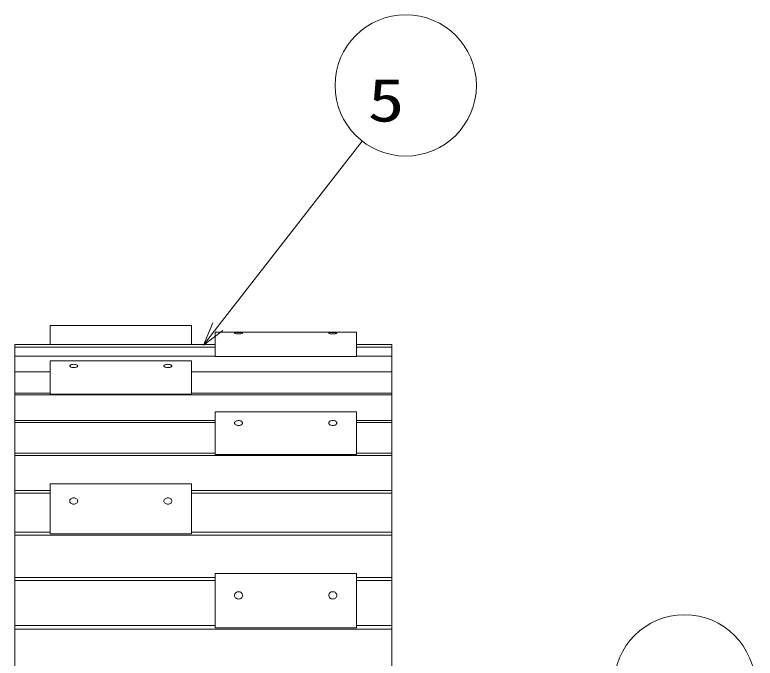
# Model space of a CAD drawing. Units: millimetres on the paper. Extents: x 0 to 420, y -594 to 297.
# Drawn here: x 176.09 to 202.28, y 186.7 to 209.47 of the extents above; entities that cross this region are included whole.
import ezdxf
from ezdxf.enums import TextEntityAlignment as Align

# ---------------------------------------------------------------- set-up
doc = ezdxf.new("R2010")
doc.units = ezdxf.units.MM
doc.layers.add('2D', color=7, linetype='Continuous', lineweight=13)
doc.layers.add('AM_5', color=7, linetype='Continuous', lineweight=13)
doc.styles.add('ＭＳ ゴシック', font='')
doc.styles.get('ＭＳ ゴシック').set_extended_font_data('MS Gothic')

msp = doc.modelspace()

# ---------------------------------------------------------------- linework, layer by layer
at = {"layer": '2D'}
for p, q in [((177.336, 198.465), (177.336, 197.798)), ((177.336, 198.465), (182.336, 198.465)), ((182.336, 198.465), (182.336, 197.798)), ((183.169, 198.232), (183.169, 197.371)), ((183.169, 198.232), (188.169, 198.232)), ((183.863, 198.204), (183.861, 198.199)), ((183.861, 198.199), (183.863, 198.194)), ((183.871, 198.209), (183.863, 198.204)), ((183.863, 198.194), (183.871, 198.19)), ((183.885, 198.214), (183.871, 198.209)), ((183.871, 198.19), (183.885, 198.185)), ((183.902, 198.217), (183.885, 198.214)), ((183.885, 198.185), (183.902, 198.181)), ((183.924, 198.221), (183.902, 198.217)), ((183.902, 198.181), (183.924, 198.178)), ((183.948, 198.223), (183.924, 198.221)), ((183.924, 198.178), (183.948, 198.176)), ((183.975, 198.224), (183.948, 198.223)), ((183.948, 198.176), (183.975, 198.174)), ((184.002, 198.225), (183.975, 198.224)), ((183.975, 198.174), (184.002, 198.174)), ((184.03, 198.224), (184.002, 198.225)), ((184.002, 198.174), (184.03, 198.174)), ((184.057, 198.223), (184.03, 198.224)), ((184.03, 198.174), (184.057, 198.176)), ((184.081, 198.221), (184.057, 198.223)), ((184.057, 198.176), (184.081, 198.178)), ((184.103, 198.217), (184.081, 198.221)), ((184.081, 198.178), (184.103, 198.181)), ((184.12, 198.214), (184.103, 198.217)), ((184.103, 198.181), (184.12, 198.185)), ((184.133, 198.209), (184.12, 198.214)), ((184.12, 198.185), (184.133, 198.19)), ((184.141, 198.204), (184.133, 198.209)), ((184.133, 198.19), (184.141, 198.194)), ((184.144, 198.199), (184.141, 198.204)), ((184.141, 198.194), (184.144, 198.199)), ((187.197, 198.204), (187.194, 198.199)), ((187.194, 198.199), (187.197, 198.194)), ((187.205, 198.209), (187.197, 198.204)), ((187.197, 198.194), (187.205, 198.19)), ((187.218, 198.214), (187.205, 198.209)), ((187.205, 198.19), (187.218, 198.185)), ((187.236, 198.217), (187.218, 198.214)), ((187.218, 198.185), (187.236, 198.181)), ((187.257, 198.221), (187.236, 198.217)), ((187.236, 198.181), (187.257, 198.178)), ((187.281, 198.223), (187.257, 198.221)), ((187.257, 198.178), (187.281, 198.176)), ((187.308, 198.224), (187.281, 198.223)), ((187.281, 198.176), (187.308, 198.174)), ((187.336, 198.225), (187.308, 198.224)), ((187.308, 198.174), (187.336, 198.174)), ((187.363, 198.224), (187.336, 198.225)), ((187.336, 198.174), (187.363, 198.174)), ((187.39, 198.223), (187.363, 198.224)), ((187.363, 198.174), (187.39, 198.176)), ((187.414, 198.221), (187.39, 198.223)), ((187.39, 198.176), (187.414, 198.178)), ((187.436, 198.217), (187.414, 198.221)), ((187.414, 198.178), (187.436, 198.181)), ((187.453, 198.214), (187.436, 198.217)), ((187.436, 198.181), (187.453, 198.185)), ((187.467, 198.209), (187.453, 198.214)), ((187.453, 198.185), (187.467, 198.19)), ((187.475, 198.204), (187.467, 198.209)), ((187.467, 198.19), (187.475, 198.194)), ((187.477, 198.199), (187.475, 198.204)), ((187.475, 198.194), (187.477, 198.199)), ((188.169, 198.232), (188.169, 197.371)), ((183.169, 197.798), (176.086, 197.798)), ((176.086, 197.798), (176.086, 181.326)), ((189.419, 197.798), (188.169, 197.798)), ((189.419, 197.798), (189.419, 181.329)), ((183.169, 197.701), (176.086, 197.701)), ((189.419, 197.701), (188.169, 197.701)), ((183.169, 197.386), (176.086, 197.386)), ((183.169, 197.371), (188.169, 197.371)), ((189.419, 197.386), (188.169, 197.386)), ((177.336, 196.037), (177.336, 197.214)), ((177.336, 197.214), (182.336, 197.214)), ((178.03, 197.05), (178.027, 197.038)), ((178.027, 197.038), (178.03, 197.027)), ((178.038, 197.061), (178.03, 197.05)), ((178.03, 197.027), (178.038, 197.016)), ((178.051, 197.071), (178.038, 197.061)), ((178.038, 197.016), (178.051, 197.006)), ((178.069, 197.079), (178.051, 197.071)), ((178.051, 197.006), (178.069, 196.997)), ((178.09, 197.087), (178.069, 197.079)), ((178.069, 196.997), (178.09, 196.99)), ((178.115, 197.092), (178.09, 197.087)), ((178.09, 196.99), (178.115, 196.985)), ((178.141, 197.095), (178.115, 197.092)), ((178.115, 196.985), (178.141, 196.981)), ((178.169, 197.096), (178.141, 197.095)), ((178.141, 196.981), (178.169, 196.98)), ((178.197, 197.095), (178.169, 197.096)), ((178.169, 196.98), (178.197, 196.981)), ((178.223, 197.092), (178.197, 197.095)), ((178.197, 196.981), (178.223, 196.985)), ((178.248, 197.087), (178.223, 197.092)), ((178.223, 196.985), (178.248, 196.99)), ((178.269, 197.079), (178.248, 197.087)), ((178.248, 196.99), (178.269, 196.997)), ((178.287, 197.071), (178.269, 197.079)), ((178.269, 196.997), (178.287, 197.006)), ((178.3, 197.061), (178.287, 197.071)), ((178.287, 197.006), (178.3, 197.016)), ((178.308, 197.05), (178.3, 197.061)), ((178.3, 197.016), (178.308, 197.027)), ((178.311, 197.038), (178.308, 197.05)), ((178.308, 197.027), (178.311, 197.038)), ((181.363, 197.05), (181.361, 197.038)), ((181.361, 197.038), (181.363, 197.027)), ((181.371, 197.061), (181.363, 197.05)), ((181.363, 197.027), (181.371, 197.016)), ((181.385, 197.071), (181.371, 197.061)), ((181.371, 197.016), (181.385, 197.006)), ((181.402, 197.079), (181.385, 197.071)), ((181.385, 197.006), (181.402, 196.997)), ((181.424, 197.087), (181.402, 197.079)), ((181.402, 196.997), (181.424, 196.99)), ((181.448, 197.092), (181.424, 197.087)), ((181.424, 196.99), (181.448, 196.985)), ((181.475, 197.095), (181.448, 197.092)), ((181.448, 196.985), (181.475, 196.981)), ((181.502, 197.096), (181.475, 197.095)), ((181.475, 196.981), (181.502, 196.98)), ((181.53, 197.095), (181.502, 197.096)), ((181.502, 196.98), (181.53, 196.981)), ((181.557, 197.092), (181.53, 197.095)), ((181.53, 196.981), (181.557, 196.985)), ((181.581, 197.087), (181.557, 197.092)), ((181.557, 196.985), (181.581, 196.99)), ((181.603, 197.079), (181.581, 197.087)), ((181.581, 196.99), (181.603, 196.997)), ((181.62, 197.071), (181.603, 197.079)), ((181.603, 196.997), (181.62, 197.006)), ((181.633, 197.061), (181.62, 197.071)), ((181.62, 197.006), (181.633, 197.016)), ((181.641, 197.05), (181.633, 197.061)), ((181.633, 197.016), (181.641, 197.027)), ((181.644, 197.038), (181.641, 197.05)), ((181.641, 197.027), (181.644, 197.038)), ((182.336, 196.037), (182.336, 197.214)), ((177.336, 196.835), (176.086, 196.835)), ((189.419, 196.835), (182.336, 196.835)), ((177.336, 196.071), (176.086, 196.071)), ((189.419, 196.012), (176.086, 196.012)), ((177.336, 196.037), (182.336, 196.037)), ((189.419, 196.071), (182.336, 196.071)), ((183.169, 193.903), (183.169, 195.418)), ((183.169, 195.418), (188.169, 195.418)), ((188.169, 193.903), (188.169, 195.418)), ((183.169, 195.107), (176.086, 195.107)), ((183.169, 195.034), (176.086, 195.034)), ((183.863, 195.036), (183.861, 195.019)), ((183.861, 195.019), (183.863, 195.002)), ((183.871, 195.053), (183.863, 195.036)), ((183.863, 195.002), (183.871, 194.986)), ((183.885, 195.068), (183.871, 195.053)), ((183.871, 194.986), (183.885, 194.971)), ((183.902, 195.081), (183.885, 195.068)), ((183.885, 194.971), (183.902, 194.957)), ((183.924, 195.092), (183.902, 195.081)), ((183.902, 194.957), (183.924, 194.947)), ((183.948, 195.1), (183.924, 195.092)), ((183.924, 194.947), (183.948, 194.939)), ((183.975, 195.105), (183.948, 195.1)), ((183.948, 194.939), (183.975, 194.934)), ((184.002, 195.107), (183.975, 195.105)), ((183.975, 194.934), (184.002, 194.932)), ((184.03, 195.105), (184.002, 195.107)), ((184.002, 194.932), (184.03, 194.934)), ((184.057, 195.1), (184.03, 195.105)), ((184.03, 194.934), (184.057, 194.939)), ((184.081, 195.092), (184.057, 195.1)), ((184.057, 194.939), (184.081, 194.947)), ((184.103, 195.081), (184.081, 195.092)), ((184.081, 194.947), (184.103, 194.957)), ((184.12, 195.068), (184.103, 195.081)), ((184.103, 194.957), (184.12, 194.971)), ((184.133, 195.053), (184.12, 195.068)), ((184.12, 194.971), (184.133, 194.986)), ((184.141, 195.036), (184.133, 195.053)), ((184.133, 194.986), (184.141, 195.002)), ((184.144, 195.019), (184.141, 195.036)), ((184.141, 195.002), (184.144, 195.019)), ((187.197, 195.036), (187.194, 195.019)), ((187.194, 195.019), (187.197, 195.002)), ((187.205, 195.053), (187.197, 195.036)), ((187.197, 195.002), (187.205, 194.986)), ((187.218, 195.068), (187.205, 195.053)), ((187.205, 194.986), (187.218, 194.971)), ((187.236, 195.081), (187.218, 195.068)), ((187.218, 194.971), (187.236, 194.957)), ((187.257, 195.092), (187.236, 195.081)), ((187.236, 194.957), (187.257, 194.947)), ((187.281, 195.1), (187.257, 195.092)), ((187.257, 194.947), (187.281, 194.939)), ((187.308, 195.105), (187.281, 195.1)), ((187.281, 194.939), (187.308, 194.934)), ((187.336, 195.107), (187.308, 195.105)), ((187.308, 194.934), (187.336, 194.932)), ((187.363, 195.105), (187.336, 195.107)), ((187.336, 194.932), (187.363, 194.934)), ((187.39, 195.1), (187.363, 195.105)), ((187.363, 194.934), (187.39, 194.939)), ((187.414, 195.092), (187.39, 195.1)), ((187.39, 194.939), (187.414, 194.947)), ((187.436, 195.081), (187.414, 195.092)), ((187.414, 194.947), (187.436, 194.957)), ((187.453, 195.068), (187.436, 195.081)), ((187.436, 194.957), (187.453, 194.971)), ((187.467, 195.053), (187.453, 195.068)), ((187.453, 194.971), (187.467, 194.986)), ((187.475, 195.036), (187.467, 195.053)), ((187.467, 194.986), (187.475, 195.002)), ((187.477, 195.019), (187.475, 195.036)), ((187.475, 195.002), (187.477, 195.019)), ((189.419, 195.107), (188.169, 195.107)), ((189.419, 195.034), (188.169, 195.034)), ((183.169, 193.955), (176.086, 193.955)), ((189.419, 193.87), (176.086, 193.87)), ((183.169, 193.903), (188.169, 193.903)), ((189.419, 193.955), (188.169, 193.955)), ((177.336, 191.094), (177.336, 192.863)), ((177.336, 192.863), (182.336, 192.863)), ((182.336, 191.094), (182.336, 192.863)), ((177.336, 192.633), (176.086, 192.633)), ((177.336, 192.537), (176.086, 192.537)), ((189.419, 192.633), (182.336, 192.633)), ((189.419, 192.537), (182.336, 192.537)), ((178.03, 192.281), (178.027, 192.26)), ((178.027, 192.26), (178.03, 192.238)), ((178.038, 192.302), (178.03, 192.281)), ((178.051, 192.321), (178.038, 192.302)), ((178.069, 192.338), (178.051, 192.321)), ((178.09, 192.352), (178.069, 192.338)), ((178.115, 192.363), (178.09, 192.352)), ((178.141, 192.369), (178.115, 192.363)), ((178.169, 192.371), (178.141, 192.369)), ((178.197, 192.369), (178.169, 192.371)), ((178.223, 192.363), (178.197, 192.369)), ((178.248, 192.352), (178.223, 192.363)), ((178.269, 192.338), (178.248, 192.352)), ((178.287, 192.321), (178.269, 192.338)), ((178.3, 192.302), (178.287, 192.321)), ((178.308, 192.281), (178.3, 192.302)), ((178.311, 192.26), (178.308, 192.281)), ((178.308, 192.238), (178.311, 192.26)), ((181.363, 192.281), (181.361, 192.26)), ((181.361, 192.26), (181.363, 192.238)), ((181.371, 192.302), (181.363, 192.281)), ((181.385, 192.321), (181.371, 192.302)), ((181.402, 192.338), (181.385, 192.321)), ((181.424, 192.352), (181.402, 192.338)), ((181.448, 192.363), (181.424, 192.352)), ((181.475, 192.369), (181.448, 192.363)), ((181.502, 192.371), (181.475, 192.369)), ((181.53, 192.369), (181.502, 192.371)), ((181.557, 192.363), (181.53, 192.369)), ((181.581, 192.352), (181.557, 192.363)), ((181.603, 192.338), (181.581, 192.352)), ((181.62, 192.321), (181.603, 192.338)), ((181.633, 192.302), (181.62, 192.321)), ((181.641, 192.281), (181.633, 192.302)), ((181.644, 192.26), (181.641, 192.281)), ((181.641, 192.238), (181.644, 192.26)), ((178.03, 192.238), (178.038, 192.217)), ((178.038, 192.217), (178.051, 192.198)), ((178.051, 192.198), (178.069, 192.181)), ((178.069, 192.181), (178.09, 192.167)), ((178.09, 192.167), (178.115, 192.157)), ((178.115, 192.157), (178.141, 192.15)), ((178.141, 192.15), (178.169, 192.148)), ((178.169, 192.148), (178.197, 192.15)), ((178.197, 192.15), (178.223, 192.157)), ((178.223, 192.157), (178.248, 192.167)), ((178.248, 192.167), (178.269, 192.181)), ((178.269, 192.181), (178.287, 192.198)), ((178.287, 192.198), (178.3, 192.217)), ((178.3, 192.217), (178.308, 192.238)), ((181.363, 192.238), (181.371, 192.217)), ((181.371, 192.217), (181.385, 192.198)), ((181.385, 192.198), (181.402, 192.181)), ((181.402, 192.181), (181.424, 192.167)), ((181.424, 192.167), (181.448, 192.157)), ((181.448, 192.157), (181.475, 192.15)), ((181.475, 192.15), (181.502, 192.148)), ((181.502, 192.148), (181.53, 192.15)), ((181.53, 192.15), (181.557, 192.157)), ((181.557, 192.157), (181.581, 192.167)), ((181.581, 192.167), (181.603, 192.181)), ((181.603, 192.181), (181.62, 192.198)), ((181.62, 192.198), (181.633, 192.217)), ((181.633, 192.217), (181.641, 192.238)), ((177.336, 191.16), (176.086, 191.16)), ((189.419, 191.055), (176.086, 191.055)), ((177.336, 191.094), (182.336, 191.094)), ((189.419, 191.16), (182.336, 191.16)), ((183.169, 187.772), (183.169, 189.693)), ((183.169, 189.693), (188.169, 189.693)), ((188.169, 187.772), (188.169, 189.693)), ((183.169, 189.557), (176.086, 189.557)), ((183.169, 189.444), (176.086, 189.444)), ((189.419, 189.557), (188.169, 189.557)), ((189.419, 189.444), (188.169, 189.444)), ((183.863, 188.945), (183.861, 188.92)), ((183.861, 188.92), (183.863, 188.894)), ((183.871, 188.969), (183.863, 188.945)), ((183.863, 188.894), (183.871, 188.87)), ((183.885, 188.991), (183.871, 188.969)), ((183.871, 188.87), (183.885, 188.848)), ((183.902, 189.011), (183.885, 188.991)), ((183.885, 188.848), (183.902, 188.828)), ((183.924, 189.027), (183.902, 189.011)), ((183.948, 189.039), (183.924, 189.027)), ((183.975, 189.046), (183.948, 189.039)), ((184.002, 189.049), (183.975, 189.046)), ((184.03, 189.046), (184.002, 189.049)), ((184.057, 189.039), (184.03, 189.046)), ((184.081, 189.027), (184.057, 189.039)), ((184.103, 189.011), (184.081, 189.027)), ((184.12, 188.991), (184.103, 189.011)), ((184.103, 188.828), (184.12, 188.848)), ((184.133, 188.969), (184.12, 188.991)), ((184.12, 188.848), (184.133, 188.87)), ((184.141, 188.945), (184.133, 188.969)), ((184.133, 188.87), (184.141, 188.894)), ((184.144, 188.92), (184.141, 188.945)), ((184.141, 188.894), (184.144, 188.92)), ((187.197, 188.945), (187.194, 188.92)), ((187.194, 188.92), (187.197, 188.894)), ((187.205, 188.969), (187.197, 188.945)), ((187.197, 188.894), (187.205, 188.87)), ((187.218, 188.991), (187.205, 188.969)), ((187.205, 188.87), (187.218, 188.848)), ((187.236, 189.011), (187.218, 188.991)), ((187.218, 188.848), (187.236, 188.828)), ((187.257, 189.027), (187.236, 189.011)), ((187.281, 189.039), (187.257, 189.027)), ((187.308, 189.046), (187.281, 189.039)), ((187.336, 189.049), (187.308, 189.046)), ((187.363, 189.046), (187.336, 189.049)), ((187.39, 189.039), (187.363, 189.046)), ((187.414, 189.027), (187.39, 189.039)), ((187.436, 189.011), (187.414, 189.027)), ((187.453, 188.991), (187.436, 189.011)), ((187.436, 188.828), (187.453, 188.848)), ((187.467, 188.969), (187.453, 188.991)), ((187.453, 188.848), (187.467, 188.87)), ((187.475, 188.945), (187.467, 188.969)), ((187.467, 188.87), (187.475, 188.894)), ((187.477, 188.92), (187.475, 188.945)), ((187.475, 188.894), (187.477, 188.92)), ((183.902, 188.828), (183.924, 188.812)), ((183.924, 188.812), (183.948, 188.8)), ((183.948, 188.8), (183.975, 188.793)), ((183.975, 188.793), (184.002, 188.79)), ((184.002, 188.79), (184.03, 188.793)), ((184.03, 188.793), (184.057, 188.8)), ((184.057, 188.8), (184.081, 188.812)), ((184.081, 188.812), (184.103, 188.828)), ((187.236, 188.828), (187.257, 188.812)), ((187.257, 188.812), (187.281, 188.8)), ((187.281, 188.8), (187.308, 188.793)), ((187.308, 188.793), (187.336, 188.79)), ((187.336, 188.79), (187.363, 188.793)), ((187.363, 188.793), (187.39, 188.8)), ((187.39, 188.8), (187.414, 188.812)), ((187.414, 188.812), (187.436, 188.828)), ((183.169, 187.848), (176.086, 187.848)), ((189.419, 187.848), (188.169, 187.848)), ((189.419, 187.729), (176.086, 187.729)), ((183.169, 187.772), (188.169, 187.772))]:
    msp.add_line(p, q, dxfattribs=at)
at = {"layer": 'AM_5'}
for p, q in [((188.379, 204.992), (183.272, 198.432)), ((183.095, 198.569), (182.76, 197.774)), ((183.272, 198.432), (182.76, 197.774)), ((182.76, 197.774), (183.448, 198.295))]:
    msp.add_line(p, q, dxfattribs=at)
for centre in [(189.915, 206.965), (199.778, 185.733)]:
    msp.add_circle(centre, 2.5, dxfattribs=at)

# ---------------------------------------------------------------- texts
at = {"layer": 'AM_5', "style": 'ＭＳ ゴシック', "width": 1.25}
msp.add_text('5', height=1.527, dxfattribs=at).set_placement((188.575, 205.229), align=Align.BOTTOM_LEFT)

doc.saveas('drawing.dxf')
